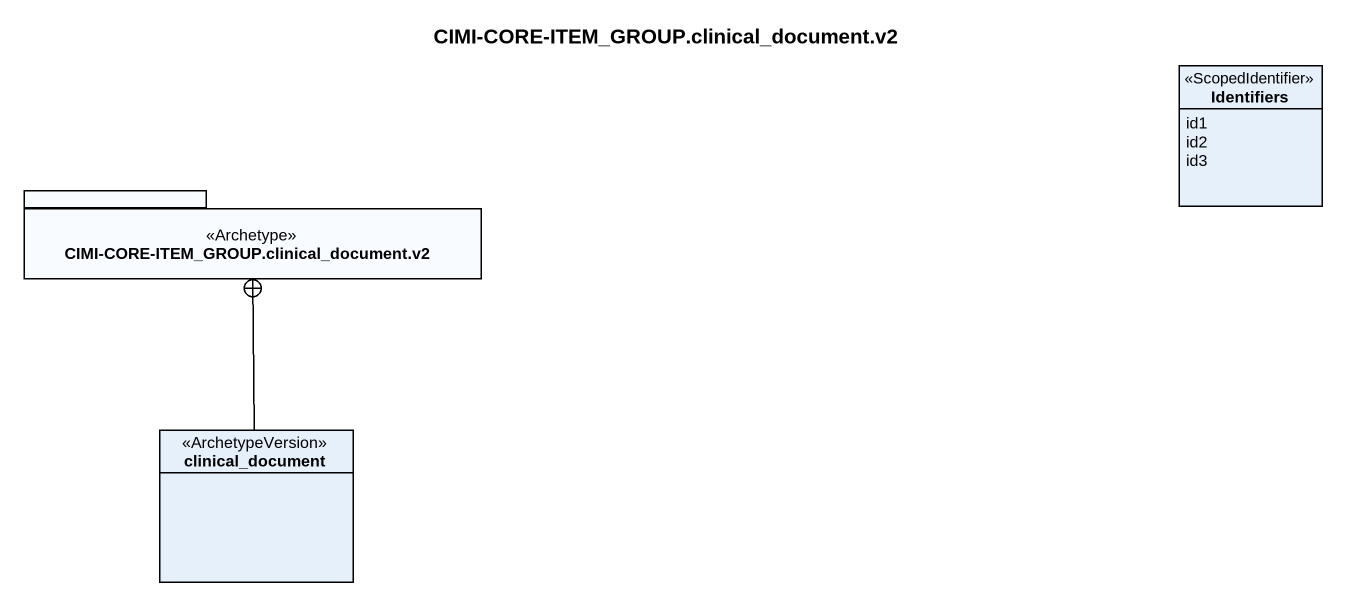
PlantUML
@startuml
title CIMI-CORE-ITEM_GROUP.clinical_document.v2
hide circle
hide empty members
enum Identifiers <<ScopedIdentifier>> {
  id1
  id2
  id3
}
package "CIMI-CORE-ITEM_GROUP.clinical_document.v2" as CIMI_CORE_ITEM_GROUP <<Archetype>> {
}
class clinical_document <<ArchetypeVersion>>
clinical_document -up-+ CIMI_CORE_ITEM_GROUP
@enduml
